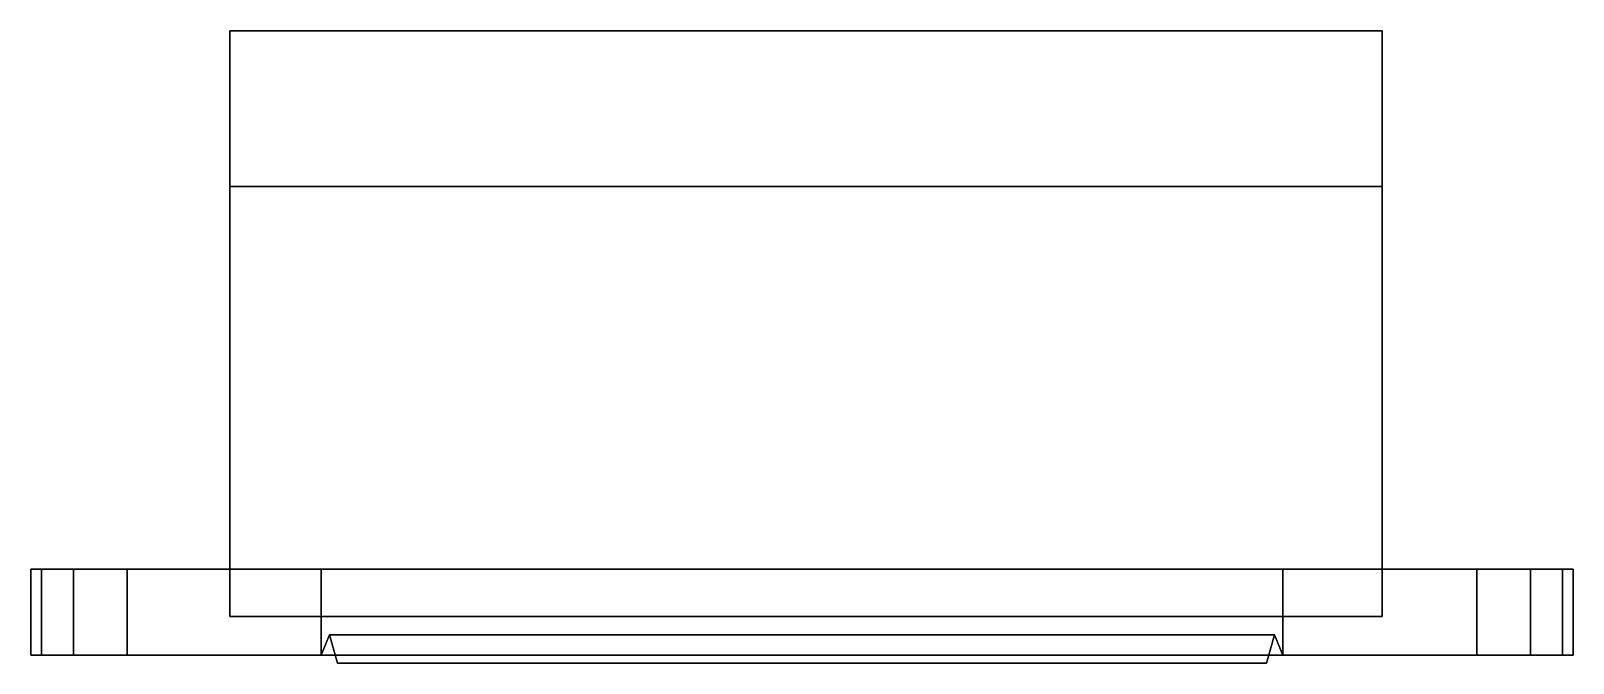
# Model space of a CAD drawing. Extents: x 0 to 32, y -2 to 11.2.
import ezdxf

# ---------------------------------------------------------------- set-up
doc = ezdxf.new("R2010")
doc.units = 0
doc.layers.add('METAL', color=40, linetype='CONTINUOUS')

msp = doc.modelspace()

# ---------------------------------------------------------------- meshes
at = {"layer": 'METAL'}
mesh = msp.add_polyface(dxfattribs=at)
corners = [(4.13, -0.981, 143.887), (4.13, -0.981, 143.887), (4.13, -0.981, 143.887), (4.13, 11.177, 143.887), (4.13, 11.177, 143.887), (4.13, 11.177, 143.887), (28.063, -0.981, 143.887), (28.063, -0.981, 143.887), (28.063, -0.981, 143.887), (28.063, 11.177, 143.887), (28.063, 11.177, 143.887), (28.063, 11.177, 143.887), (4.13, -0.981, 132.031), (4.13, -0.981, 132.031), (4.13, 11.177, 132.031), (4.13, 11.177, 132.031), (28.063, -0.981, 132.031), (28.063, -0.981, 132.031), (28.063, 11.177, 132.031), (28.063, 11.177, 132.031), (4.13, -0.981, 128.184), (4.13, -0.981, 128.184), (4.13, 7.948, 128.184), (4.13, 7.948, 128.184), (28.063, -0.981, 128.184), (28.063, -0.981, 128.184), (28.063, 7.948, 128.184), (28.063, 7.948, 128.184), (4.13, -0.981, 19.834), (4.13, -0.981, 19.834), (4.13, 7.948, 19.834), (4.13, 7.948, 19.834), (28.063, -0.981, 19.834), (28.063, -0.981, 19.834), (28.063, 7.948, 19.834), (28.063, 7.948, 19.834), (4.13, -0.981, 15.987), (4.13, -0.981, 15.987), (4.13, 11.177, 15.987), (4.13, 11.177, 15.987), (28.063, -0.981, 15.987), (28.063, -0.981, 15.987), (28.063, 11.177, 15.987), (28.063, 11.177, 15.987), (4.13, -0.981, 4.131), (4.13, -0.981, 4.131), (4.13, -0.981, 4.131), (4.13, 11.177, 4.131), (4.13, 11.177, 4.131), (4.13, 11.177, 4.131), (28.063, -0.981, 4.131), (28.063, -0.981, 4.131), (28.063, -0.981, 4.131), (28.063, 11.177, 4.131), (28.063, 11.177, 4.131), (28.063, 11.177, 4.131)]
mesh.append_faces([[corners[k] for k in face] for face in [(24, 21, 29, 32), (23, 27, 34, 30), (26, 25, 33, 35), (6, 9, 3, 0), (31, 28, 20, 22), (46, 49, 55, 52), (16, 13, 21, 24), (37, 40, 32, 29), (15, 19, 27, 23), (42, 38, 30, 34), (18, 17, 25, 26), (41, 43, 35, 33), (39, 36, 28, 31), (12, 14, 22, 20), (7, 2, 13, 16), (45, 50, 40, 37), (5, 10, 19, 15), (53, 48, 38, 42), (11, 8, 17, 18), (51, 54, 43, 41), (47, 44, 36, 39), (1, 4, 14, 12)]])
mesh = msp.add_polyface(dxfattribs=at)
corners = [(2, -1.785, 147.904), (2, -1.785, 147.904), (2, -1.785, 147.904), (2, 0, 147.904), (2, 0, 147.904), (2, 0, 147.904), (6.03, -1.785, 147.904), (6.03, -1.785, 147.904), (6.03, 0, 147.904), (6.03, 0, 147.904), (25.996, -1.785, 147.904), (25.996, -1.785, 147.904), (25.996, 0, 147.904), (25.996, 0, 147.904), (30.025, -1.785, 147.904), (30.025, -1.785, 147.904), (30.025, -1.785, 147.904), (30.025, 0, 147.904), (30.025, 0, 147.904), (30.025, 0, 147.904), (0.889, -1.785, 147.682), (0.889, -1.785, 147.682), (0.889, -1.785, 147.682), (0.889, 0, 147.682), (0.889, 0, 147.682), (0.889, 0, 147.682), (31.137, -1.785, 147.682), (31.137, -1.785, 147.682), (31.137, -1.785, 147.682), (31.137, 0, 147.682), (31.137, 0, 147.682), (31.137, 0, 147.682), (0.222, -1.785, 147.015), (0.222, -1.785, 147.015), (0.222, -1.785, 147.015), (0.222, 0, 147.015), (0.222, 0, 147.015), (0.222, 0, 147.015), (31.803, -1.785, 147.015), (31.803, -1.785, 147.015), (31.803, -1.785, 147.015), (31.803, 0, 147.015), (31.803, 0, 147.015), (31.803, 0, 147.015), (0, -1.785, 145.904), (0, -1.785, 145.904), (0, -1.785, 145.904), (0, 0, 145.904), (0, 0, 145.904), (0, 0, 145.904), (32.025, -1.785, 145.904), (32.025, -1.785, 145.904), (32.025, -1.785, 145.904), (32.025, 0, 145.904), (32.025, 0, 145.904), (32.025, 0, 145.904), (0, 0, 135.034), (0, 0, 135.034), (0.222, 0, 135.034), (0.889, 0, 135.034), (2, 0, 135.034), (6.03, 0, 135.034), (25.996, 0, 135.034), (30.025, 0, 135.034), (31.137, 0, 135.034), (31.803, 0, 135.034), (32.025, 0, 135.034), (32.025, 0, 135.034), (0, -1.785, 135.034), (0, -1.785, 135.034), (0.222, -1.785, 135.034), (0.889, -1.785, 135.034), (2, -1.785, 135.034), (6.03, -1.785, 135.034), (6.03, -1.785, 135.034), (6.03, -1.785, 135.034), (25.996, -1.785, 135.034), (25.996, -1.785, 135.034), (25.996, -1.785, 135.034), (30.025, -1.785, 135.034), (31.137, -1.785, 135.034), (31.803, -1.785, 135.034), (32.025, -1.785, 135.034), (32.025, -1.785, 135.034), (6.199, -1.363, 134.864), (6.199, -1.363, 134.864), (6.199, -1.363, 134.864), (6.199, -1.363, 134.864), (25.826, -1.363, 134.864), (25.826, -1.363, 134.864), (25.826, -1.363, 134.864), (25.826, -1.363, 134.864), (6.369, -1.951, 134.694), (6.369, -1.951, 134.694), (6.369, -1.951, 134.694), (25.656, -1.951, 134.694), (25.656, -1.951, 134.694), (25.656, -1.951, 134.694), (6.369, -1.951, 13.21), (6.369, -1.951, 13.21), (6.369, -1.951, 13.21), (25.656, -1.951, 13.21), (25.656, -1.951, 13.21), (25.656, -1.951, 13.21), (6.199, -1.363, 13.04), (6.199, -1.363, 13.04), (6.199, -1.363, 13.04), (6.199, -1.363, 13.04), (25.826, -1.363, 13.04), (25.826, -1.363, 13.04), (25.826, -1.363, 13.04), (25.826, -1.363, 13.04), (0, -1.785, 12.87), (0, -1.785, 12.87), (0, 0, 12.87), (0, 0, 12.87), (0.222, -1.785, 12.87), (0.222, 0, 12.87), (0.889, -1.785, 12.87), (0.889, 0, 12.87), (2, -1.785, 12.87), (2, 0, 12.87), (6.03, -1.785, 12.87), (6.03, -1.785, 12.87), (6.03, -1.785, 12.87), (6.03, 0, 12.87), (25.996, -1.785, 12.87), (25.996, -1.785, 12.87), (25.996, -1.785, 12.87), (25.996, 0, 12.87), (30.025, -1.785, 12.87), (30.025, 0, 12.87), (31.137, -1.785, 12.87), (31.137, 0, 12.87), (31.803, 0, 12.87), (31.803, -1.785, 12.87), (32.025, -1.785, 12.87), (32.025, -1.785, 12.87), (32.025, 0, 12.87), (32.025, 0, 12.87), (0, -1.785, 2), (0, -1.785, 2), (0, -1.785, 2), (0, 0, 2), (0, 0, 2), (0, 0, 2), (32.025, -1.785, 2), (32.025, -1.785, 2), (32.025, -1.785, 2), (32.025, 0, 2), (32.025, 0, 2), (32.025, 0, 2), (0.222, -1.785, 0.889), (0.222, -1.785, 0.889), (0.222, -1.785, 0.889), (0.222, 0, 0.889), (0.222, 0, 0.889), (0.222, 0, 0.889), (31.803, -1.785, 0.889), (31.803, -1.785, 0.889), (31.803, -1.785, 0.889), (31.803, 0, 0.889), (31.803, 0, 0.889), (31.803, 0, 0.889), (0.889, -1.785, 0.222), (0.889, -1.785, 0.222), (0.889, -1.785, 0.222), (0.889, 0, 0.222), (0.889, 0, 0.222), (0.889, 0, 0.222), (31.137, -1.785, 0.222), (31.137, -1.785, 0.222), (31.137, -1.785, 0.222), (31.137, 0, 0.222), (31.137, 0, 0.222), (31.137, 0, 0.222), (2, -1.785), (2, -1.785), (2, -1.785), (2, 0), (2, 0), (2, 0), (6.03, -1.785), (6.03, -1.785), (6.03, 0), (6.03, 0), (25.996, -1.785), (25.996, -1.785), (25.996, 0), (25.996, 0), (30.025, -1.785), (30.025, -1.785), (30.025, -1.785), (30.025, 0), (30.025, 0), (30.025, 0)]
mesh.append_faces([[corners[k] for k in face] for face in [(67, 83, 137, 139), (129, 62, 63, 131), (77, 128, 130, 79), (14, 17, 12, 10), (195, 192, 187, 189), (55, 52, 83, 67), (147, 150, 139, 137), (193, 188, 129, 131), (13, 19, 63, 62), (16, 11, 77, 79), (186, 190, 130, 128), (76, 89, 109, 127), (75, 87, 91, 78), (111, 103, 100, 107), (97, 102, 110, 90), (39, 50, 53, 42), (162, 151, 148, 159), (27, 38, 41, 30), (15, 26, 29, 18), (174, 163, 160, 171), (194, 175, 172, 191), (158, 135, 132, 170), (135, 81, 80, 132), (80, 81, 40, 28), (28, 16, 79, 80), (79, 130, 132, 80), (130, 190, 170, 132), (43, 65, 64, 31), (65, 134, 133, 64), (133, 134, 161, 173), (173, 193, 131, 133), (131, 63, 64, 133), (63, 19, 31, 64), (54, 66, 65, 43), (66, 138, 134, 65), (134, 138, 149, 161), (146, 136, 135, 158), (136, 82, 81, 135), (81, 82, 51, 40), (189, 187, 183, 185), (62, 61, 9, 13), (56, 114, 112, 68), (8, 6, 10, 12), (125, 121, 60, 61), (73, 72, 120, 123), (0, 6, 8, 3), (181, 185, 183, 178), (129, 188, 184, 125), (73, 77, 11, 7), (48, 56, 68, 45), (140, 112, 114, 143), (179, 121, 125, 184), (9, 61, 60, 5), (2, 72, 73, 7), (182, 123, 120, 176), (74, 124, 106, 86), (93, 85, 105, 98), (33, 36, 47, 44), (156, 153, 142, 145), (21, 24, 35, 32), (1, 4, 23, 20), (168, 165, 154, 157), (180, 177, 166, 169), (152, 164, 118, 116), (116, 118, 71, 70), (71, 22, 34, 70), (22, 71, 72, 2), (72, 71, 118, 120), (120, 118, 164, 176), (37, 25, 59, 58), (58, 59, 119, 117), (119, 167, 155, 117), (167, 119, 121, 179), (121, 119, 59, 60), (60, 59, 25, 5), (49, 37, 58, 57), (57, 58, 117, 115), (117, 155, 144, 115), (141, 152, 116, 113), (113, 116, 70, 69), (70, 34, 46, 69), (129, 125, 61, 62), (96, 94, 99, 101), (128, 123, 182, 186), (126, 108, 104, 122), (95, 88, 84, 92)]])

doc.saveas('drawing.dxf')
